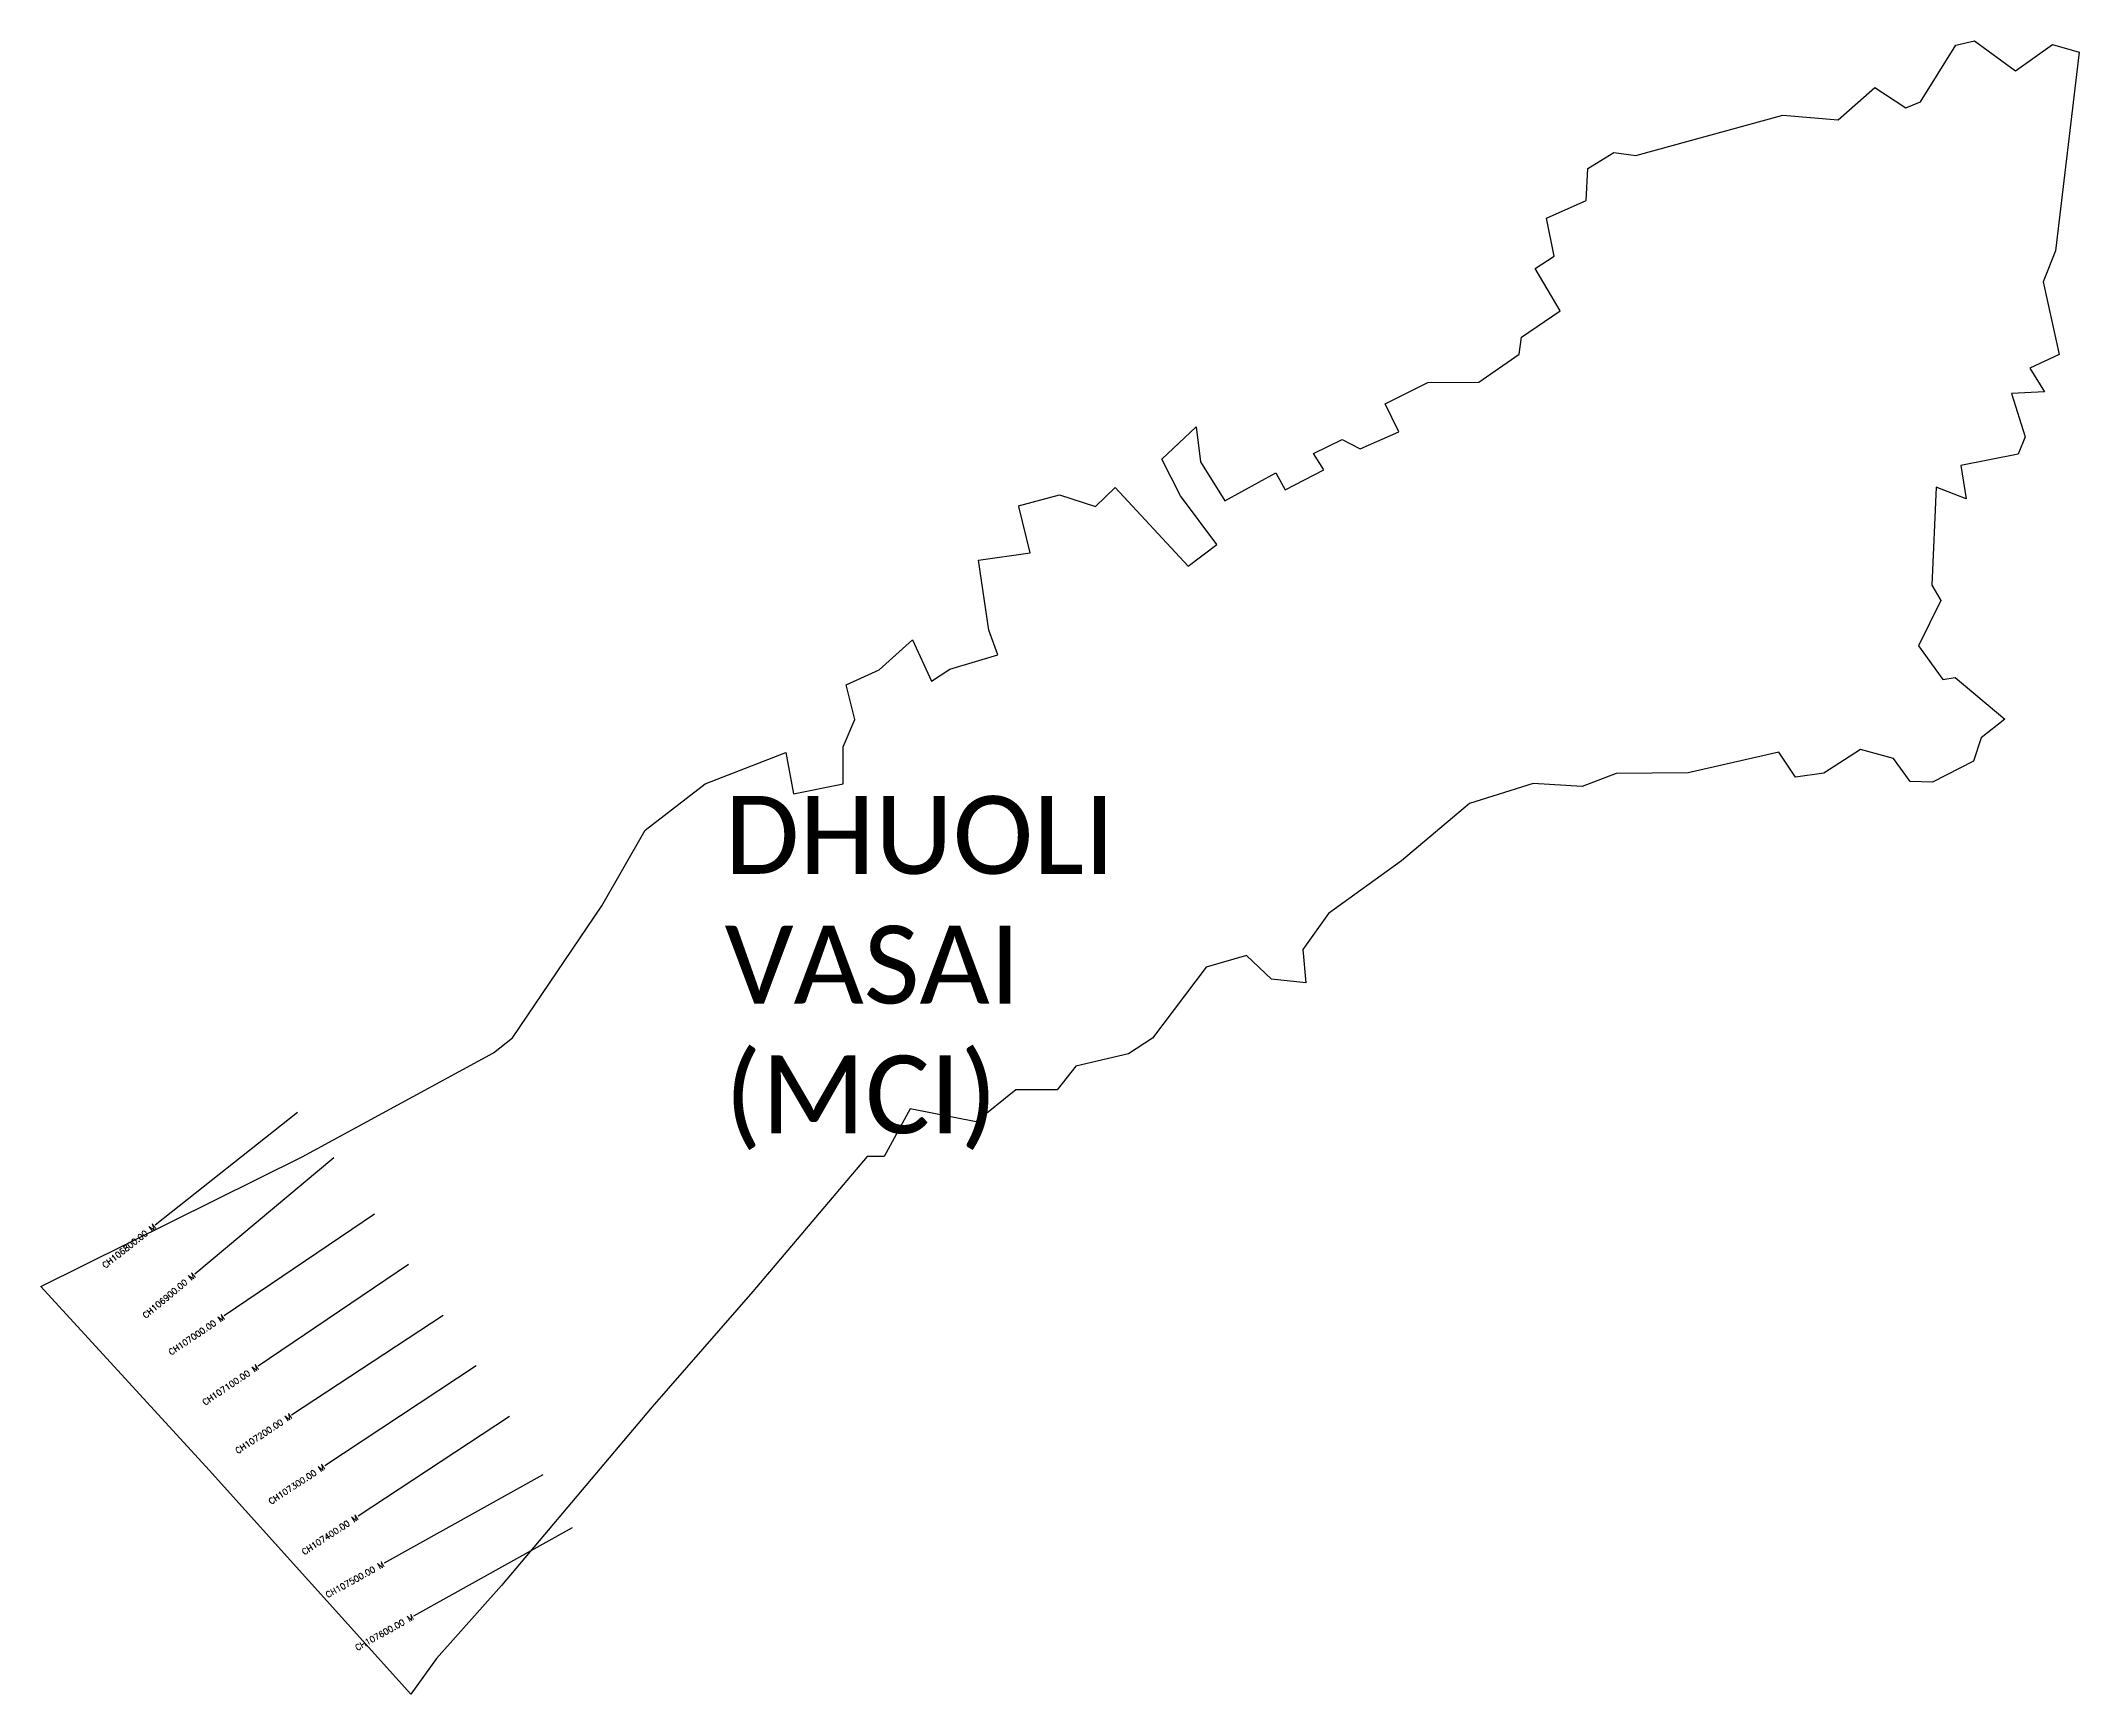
# Model space of a CAD drawing. Header units: metres. Extents: x 267512 to 270881, y 2139235 to 2141968.
import ezdxf
from ezdxf.enums import TextEntityAlignment as Align

# ---------------------------------------------------------------- set-up
doc = ezdxf.new("R2010")
doc.units = ezdxf.units.M
for name, color, linetype in [('CS', 134, 'Continuous'), ('CSMark', 6, 'Continuous'), ('village', 3, 'Continuous'), ('VILLAGE NAME', 250, 'Continuous')]:
    doc.layers.add(name, color=color, linetype=linetype)
doc.styles.get("Standard").update_dxf_attribs({"font": 'simplex.shx'})

msp = doc.modelspace()

# ---------------------------------------------------------------- linework, layer by layer
at = {"color": 6, "flags": 128}
msp.add_lwpolyline([(269128.2, 2141199.4), (269196.1, 2141218)], dxfattribs=at)
at = {"layer": 'CS'}
for p, q in [((267936.6, 2140196.7), (267701.5, 2140010.3)), ((267997, 2140121.9), (267766.8, 2139929.6)), ((268064.2, 2140028.5), (267815.7, 2139860.4)), ((268120.2, 2139945.7), (267871.7, 2139777.6)), ((268177.2, 2139861.2), (267926.6, 2139696.2)), ((268232.2, 2139777.7), (267981.6, 2139612.7)), ((268287.2, 2139694.2), (268036.7, 2139529.2)), ((268342, 2139597.6), (268079.9, 2139451.6)), ((268390.7, 2139510.2), (268128.6, 2139364.2))]:
    msp.add_line(p, q, dxfattribs=at)
at = {"layer": 'village', "color": 6}
for points in [[(269196.1, 2141218, 0), (269255.1, 2141198.3, 0), (269287.9, 2141229.9, 0), (269408.5, 2141100, 0), (269455.6, 2141135.9, 0), (269395.6, 2141216.4, 0), (269365.2, 2141276.8, 0), (269421.7, 2141330.1, 0), (269428.8, 2141272.2, 0), (269469.3, 2141208.1, 0), (269553.4, 2141254.4, 0), (269569, 2141226, 0), (269632.6, 2141258.9, 0), (269615.4, 2141286, 0), (269662.8, 2141309.5, 0), (269692.9, 2141293.8, 0), (269756.4, 2141322.1, 0), (269733.9, 2141368.3, 0), (269804.7, 2141403.6, 0), (269888.8, 2141403.9, 0), (269955.3, 2141450.5, 0), (269959.1, 2141478.4, 0), (270023, 2141521.9, 0), (269981.9, 2141592.2, 0), (270013, 2141612.4, 0), (270000.8, 2141675.1, 0), (270066.2, 2141704.4, 0), (270069, 2141757.2, 0), (270112, 2141783.6, 0), (270148.2, 2141779, 0), (270391, 2141845.5, 0), (270482.7, 2141837.8, 0), (270543.3, 2141891.2, 0), (270594.5, 2141857.3, 0), (270618.4, 2141867.5, 0), (270676.7, 2141961.3, 0), (270707.8, 2141968.5, 0), (270775.6, 2141918.9, 0), (270836.5, 2141962.2, 0), (270880.9, 2141949.7, 0)], [(270880.9, 2141949.7, 0), (270841.9, 2141620.9, 0), (270821.1, 2141570, 0), (270847.9, 2141449.8, 0), (270799.3, 2141427.4, 0), (270823.6, 2141388.2, 0), (270769.1, 2141385.2, 0), (270791.7, 2141313.5, 0), (270780, 2141285.2, 0), (270685.5, 2141266.4, 0), (270694.2, 2141211.2, 0), (270644.6, 2141230.6, 0), (270637.3, 2141068.4, 0), (270652.3, 2141043, 0), (270615.2, 2140968.3, 0), (270655.7, 2140912.6, 0), (270675.8, 2140915.8, 0), (270757.8, 2140847.2, 0), (270718.7, 2140815.9, 0), (270706.2, 2140777.5, 0), (270638.3, 2140742.8, 0), (270601.7, 2140743.7, 0), (270573.8, 2140782.1, 0), (270519.6, 2140796.6, 0), (270459, 2140757.7, 0), (270412.2, 2140751.2, 0), (270384.7, 2140792.4, 0), (270234.6, 2140758.2, 0), (270115.9, 2140757, 0), (270059.3, 2140735.4, 0), (269978.4, 2140740.5, 0), (269873.5, 2140707.4, 0), (269760.9, 2140613, 0), (269640.1, 2140525.7, 0), (269598.1, 2140466.4, 0), (269602.8, 2140411.1, 0), (269546.1, 2140417.4, 0), (269505, 2140456.5, 0), (269438.1, 2140437.1, 0), (269349.7, 2140319.5, 0), (269310.1, 2140293.5, 0), (269223.1, 2140273.5, 0), (269192, 2140234, 0), (269123.7, 2140234, 0), (269057.9, 2140181.2, 0), (268949.3, 2140203, 0), (268906.2, 2140124.1, 0), (268877.8, 2140124, 0), (268689.1, 2139900.6, 0), (268522.5, 2139710.4, 0), (268273.7, 2139415, 0), (268166.4, 2139294.2, 0), (268123.8, 2139235, 0), (267790.5, 2139605.2, 0), (267512.5, 2139909.1, 0), (267944.2, 2140123.5, 0), (268260.7, 2140295.2, 0), (268291.7, 2140320.1, 0), (268439.5, 2140538.5, 0), (268511.2, 2140663.3, 0), (268610.5, 2140740, 0), (268743.8, 2140791.9, 0), (268756.5, 2140723.4, 0), (268838.6, 2140740.3, 0), (268838.2, 2140801.4, 0), (268857.8, 2140846.5, 0), (268843.3, 2140903.9, 0), (268897.7, 2140928.3, 0), (268952.9, 2140977.9, 0), (268984.5, 2140909.5, 0), (269014.7, 2140929.4, 0), (269094.2, 2140953.1, 0), (269079.3, 2140994, 0), (269062.2, 2141109.9, 0), (269147.4, 2141121.8, 0), (269128.5, 2141198.3, 0)]]:
    msp.add_polyline3d(points, dxfattribs=at)

# ---------------------------------------------------------------- texts
at = {"layer": 'CSMark'}
for s, rotation, p in [('CH106800.00 M', 38.4221, (267700.8, 2140009.7)), ('CH106900.00 M', 39.8773, (267766, 2139929)), ('CH107000.00 M', 34.0791, (267814.9, 2139859.8)), ('CH107100.00 M', 34.0791, (267870.9, 2139777)), ('CH107200.00 M', 33.3708, (267925.8, 2139695.7)), ('CH107300.00 M', 33.3708, (267980.8, 2139612.1)), ('CH107400.00 M', 33.3708, (268035.8, 2139528.6)), ('CH107500.00 M', 29.1204, (268079, 2139451.1)), ('CH107600.00 M', 29.1204, (268127.7, 2139363.7))]:
    msp.add_text(s, height=10, rotation=rotation, dxfattribs=at).set_placement(p, align=Align.MIDDLE_RIGHT)
at = {"layer": 'VILLAGE NAME', "insert": (268642.6, 2140719.9), "char_height": 128.647, "attachment_point": 1}
msp.add_mtext_dynamic_manual_height_columns('{\\fCalibri|b0|i0|c0|p34;DHUOLI VASAI (MCI)}', width=737.615, gutter_width=643.2, heights=[0], dxfattribs=at)

doc.saveas('drawing.dxf')
